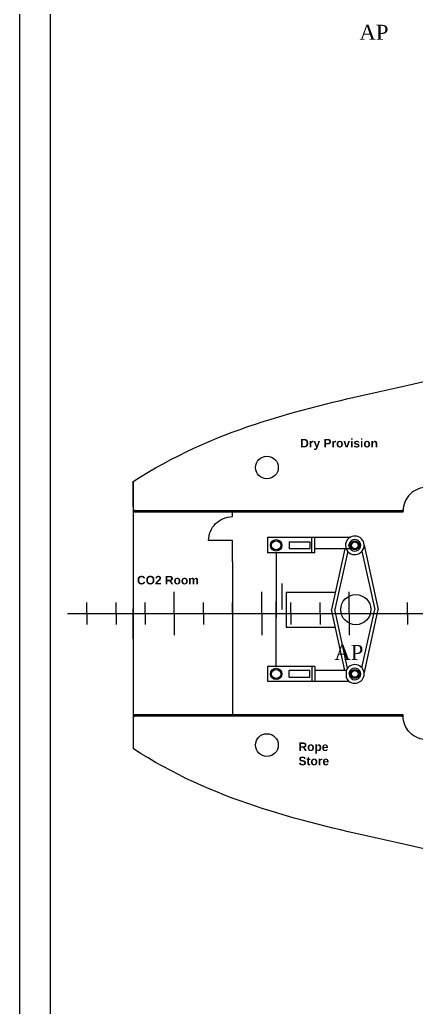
# Model space of a CAD drawing. Header units: millimetres. Extents: x 2592 to 2762, y 1632 to 1753.
# Drawn here: x 2591.74 to 2604.64, y 1686.37 to 1718.48 of the extents above; entities that cross this region are included whole.
import ezdxf

# ---------------------------------------------------------------- set-up
doc = ezdxf.new("R2010")
doc.units = ezdxf.units.MM
doc.linetypes.add('DASHED2', pattern=[9.525, 6.35, -3.175])
for name, color, linetype in [('-1', 7, 'Continuous'), ('01', 7, 'Continuous'), ('15', 7, 'Continuous'), ('Layer3', 7, 'Continuous')]:
    doc.layers.add(name, color=color, linetype=linetype)
doc.layers.add('perabot', color=3, linetype='Continuous', lineweight=30)
doc.styles.add('ASU', font='isocp.shx', dxfattribs={"height": 0.005})
doc.styles.get("Standard").update_dxf_attribs({"font": 'Arial.ttf'})

msp = doc.modelspace()

# ---------------------------------------------------------------- linework, layer by layer
at = {"layer": '-1', "color": 7}
for p, q in [((2595.418, 1702.67), (2595.418, 1703.477)), ((2595.417, 1696.175), (2595.417, 1694.803))]:
    msp.add_line(p, q, dxfattribs=at)
at = {"layer": '-1', "color": 3}
for p, q in [((2602.374, 1701.595), (2602.33, 1701.517)), ((2602.422, 1701.406), (2602.456, 1701.517)), ((2602.456, 1701.299), (2602.422, 1701.406)), ((2601.154, 1697.12), (2601.154, 1697.338)), ((2602.33, 1697.338), (2602.33, 1697.12)), ((2602.424, 1697.258), (2602.456, 1697.338)), ((2602.456, 1697.12), (2602.424, 1697.258))]:
    msp.add_line(p, q, dxfattribs=at)
at = {"layer": '-1', "color": 7}
for points in [[(2761.939, 1631.918), (2591.739, 1631.918), (2591.739, 1752.718), (2761.939, 1752.718)], [(2760.939, 1632.918), (2592.739, 1632.918), (2592.739, 1751.718), (2760.939, 1751.718)]]:
    msp.add_lwpolyline(points, close=True, dxfattribs=at)
for points in [[(2604.953, 1702.518), (2604.953, 1703.296, 0.414214), (2604.176, 1702.518)], [(2598.645, 1701.562), (2597.867, 1701.562, -0.414214), (2598.645, 1702.34)], [(2604.953, 1695.868), (2604.953, 1695.09, -0.414214), (2604.176, 1695.868)]]:
    msp.add_lwpolyline(points, format="xyb", dxfattribs=at)
for p, q in [((2595.417, 1702.67), (2595.417, 1696.175)), ((2598.645, 1702.34), (2598.645, 1702.543)), ((2598.645, 1700.873), (2598.645, 1701.562)), ((2598.645, 1700.873), (2598.645, 1696.675)), ((2596.754, 1699.549), (2596.754, 1699.902)), ((2599.591, 1699.549), (2599.591, 1699.902)), ((2602.427, 1699.549), (2602.427, 1699.902)), ((2593.917, 1699.195), (2593.917, 1699.549)), ((2594.863, 1699.195), (2594.863, 1699.549)), ((2595.418, 1698.37), (2595.418, 1699.347)), ((2595.809, 1699.195), (2595.809, 1699.549)), ((2596.754, 1699.195), (2596.754, 1699.549)), ((2596.754, 1699.195), (2596.754, 1699.549)), ((2597.7, 1699.195), (2597.7, 1699.549)), ((2598.645, 1699.195), (2598.645, 1699.549)), ((2599.591, 1699.195), (2599.591, 1699.549)), ((2599.591, 1699.195), (2599.591, 1699.549)), ((2600.536, 1699.195), (2600.536, 1699.549)), ((2601.482, 1699.195), (2601.482, 1699.549)), ((2602.427, 1699.195), (2602.427, 1699.549)), ((2604.319, 1699.195), (2604.319, 1699.549)), ((2593.917, 1699.195), (2593.917, 1698.841)), ((2594.863, 1699.195), (2594.863, 1698.841)), ((2595.809, 1699.195), (2595.809, 1698.841)), ((2596.754, 1699.195), (2596.754, 1698.841)), ((2596.754, 1699.195), (2596.754, 1698.841)), ((2597.7, 1699.195), (2597.7, 1698.841)), ((2598.645, 1699.195), (2598.645, 1698.841)), ((2599.591, 1699.195), (2599.591, 1698.841)), ((2599.591, 1699.195), (2599.591, 1698.841)), ((2600.536, 1699.195), (2600.536, 1698.841)), ((2601.482, 1699.195), (2601.482, 1698.841)), ((2602.427, 1699.195), (2602.427, 1698.841)), ((2604.319, 1699.195), (2604.319, 1698.841)), ((2596.754, 1698.841), (2596.754, 1698.488)), ((2599.591, 1698.841), (2599.591, 1698.487)), ((2602.427, 1698.841), (2602.427, 1698.487)), ((2598.645, 1696.675), (2598.645, 1695.903))]:
    msp.add_line(p, q)
at = {"ltscale": 5}
msp.add_line((2598.645, 1699.195), (2723.46, 1699.195), dxfattribs=at)
at = {"color": 3}
msp.add_line((2599.777, 1697.469), (2599.777, 1696.989), dxfattribs=at)
for points in [[(2595.418, 1702.493), (2595.468, 1702.493), (2595.468, 1702.543), (2595.418, 1702.543)], [(2604.134, 1702.493), (2604.184, 1702.493), (2604.184, 1702.543), (2604.134, 1702.543)], [(2595.418, 1695.853), (2595.468, 1695.853), (2595.468, 1695.903), (2595.418, 1695.903)], [(2604.13, 1695.853), (2604.18, 1695.853), (2604.18, 1695.903), (2604.13, 1695.903)]]:
    msp.add_lwpolyline(points, close=True)
at = {"layer": '01'}
for centre in [(2599.759, 1703.936), (2599.759, 1694.919)]:
    msp.add_circle(centre, 0.369, dxfattribs=at)
at = {"layer": '15'}
for p, q in [((2595.417, 1702.518), (2604.176, 1702.518)), ((2595.417, 1695.878), (2604.176, 1695.878))]:
    msp.add_line(p, q, dxfattribs=at)
at = {"layer": '15', "color": 3}
for p, q in [((2599.777, 1701.675), (2602.47, 1701.675)), ((2600.486, 1701.517), (2601.154, 1701.517)), ((2600.38, 1699.884), (2600.38, 1698.753)), ((2600.38, 1699.884), (2601.978, 1699.884)), ((2600.38, 1698.753), (2601.978, 1698.753)), ((2600.486, 1697.12), (2601.154, 1697.12)), ((2599.777, 1696.989), (2602.428, 1696.989))]:
    msp.add_line(p, q, dxfattribs=at)
at = {"layer": '15'}
msp.add_open_spline([(2595.418, 1703.477), (2597.99, 1705.156), (2607.495, 1707.404), (2618.827, 1709.548), (2646.525, 1710.688), (2663.258, 1710.635), (2684.87, 1710.806), (2704.794, 1709.435), (2716.941, 1704.96), (2720.842, 1701.675), (2721.754, 1699.195), (2720.842, 1696.604), (2716.94, 1693.32), (2704.794, 1688.845), (2684.869, 1687.473), (2663.257, 1687.645), (2646.525, 1687.591), (2618.826, 1688.732), (2607.495, 1690.875), (2597.989, 1693.123), (2595.417, 1694.803)], degree=3, knots=[0, 0, 0, 0, 7.869222, 26.748757, 42.740066, 76.819194, 100.648485, 122.401168, 132.015576, 139.770971, 139.770971, 139.770971, 147.526365, 157.140773, 178.893456, 202.722747, 236.801876, 252.793184, 271.67272, 279.541942, 279.541942, 279.541942, 279.541942], dxfattribs=at)
at = {"layer": 'Layer3', "color": 7}
msp.add_line((2595.418, 1703.477), (2595.418, 1694.803), dxfattribs=at)
at = {"layer": 'Layer3', "color": 255}
for p, q in [((2595.418, 1703.356), (2595.418, 1703.477)), ((2595.418, 1703.477), (2595.418, 1694.803))]:
    msp.add_line(p, q, dxfattribs=at)
at = {"layer": 'Layer3'}
for p, q in [((2595.418, 1702.543), (2604.176, 1702.543)), ((2595.418, 1702.493), (2604.176, 1702.493)), ((2604.176, 1695.903), (2595.417, 1695.903)), ((2604.176, 1695.853), (2595.417, 1695.853))]:
    msp.add_line(p, q, dxfattribs=at)
at = {"layer": 'Layer3', "linetype": 'DASHED2'}
msp.add_line((2593.285, 1699.195), (2724.246, 1699.195), dxfattribs=at)
at = {"layer": 'perabot'}
for p, q in [((2599.777, 1701.675), (2599.777, 1701.168)), ((2601.217, 1701.168), (2601.217, 1701.675)), ((2601.312, 1701.168), (2601.312, 1701.675)), ((2600.486, 1701.517), (2600.486, 1701.299)), ((2601.154, 1701.299), (2600.486, 1701.299)), ((2601.154, 1701.517), (2601.154, 1701.299)), ((2602.519, 1701.299), (2601.314, 1701.299)), ((2602.286, 1701.299), (2601.855, 1699.319)), ((2602.286, 1701.299), (2601.855, 1699.319)), ((2600.661, 1701.168), (2599.777, 1701.168)), ((2600.059, 1701.168), (2600.059, 1699.058)), ((2601.312, 1701.168), (2600.661, 1701.168)), ((2602.38, 1701.214), (2601.968, 1699.319)), ((2602.38, 1701.214), (2601.968, 1699.319)), ((2602.844, 1701.214), (2603.256, 1699.319)), ((2600.254, 1699.327), (2600.254, 1700.172)), ((2602.844, 1697.423), (2603.256, 1699.319)), ((2602.915, 1697.229), (2603.369, 1699.319))]:
    msp.add_line(p, q, dxfattribs=at)
at = {"layer": 'perabot', "color": 3}
for p, q in [((2602.915, 1701.408), (2603.369, 1699.319)), ((2600.059, 1697.469), (2600.059, 1699.579)), ((2602.286, 1697.338), (2601.855, 1699.319)), ((2602.286, 1697.338), (2601.855, 1699.319)), ((2602.378, 1697.42), (2601.968, 1699.319)), ((2602.378, 1697.42), (2601.968, 1699.319)), ((2600.661, 1697.469), (2599.777, 1697.469)), ((2601.312, 1697.469), (2600.661, 1697.469)), ((2601.217, 1697.469), (2601.217, 1696.989)), ((2601.312, 1697.469), (2601.312, 1696.989)), ((2600.486, 1697.12), (2600.486, 1697.338)), ((2601.154, 1697.338), (2600.486, 1697.338)), ((2602.33, 1697.338), (2601.314, 1697.338))]:
    msp.add_line(p, q, dxfattribs=at)
at = {"layer": 'perabot'}
for centre, radius in [((2600.059, 1701.408), 0.185), ((2600.059, 1701.408), 0.148), ((2602.643, 1699.319), 0.489)]:
    msp.add_circle(centre, radius, dxfattribs=at)
at = {"layer": 'perabot', "color": 3}
for centre, radius in [((2602.612, 1701.408), 0.144), ((2602.612, 1701.408), 0.109), ((2600.059, 1697.229), 0.185), ((2600.059, 1697.229), 0.148), ((2602.612, 1697.229), 0.144), ((2602.612, 1697.229), 0.109)]:
    msp.add_circle(centre, radius, dxfattribs=at)
for centre, radius, start, end in [((2602.612, 1701.408), 0.303, 158.8091, 141.9392), ((2602.612, 1701.408), 0.19, 215.0964, 144.9036), ((2602.612, 1697.229), 0.303, 201.1909, 158.8091), ((2602.612, 1697.229), 0.19, 215.0964, 144.9036)]:
    msp.add_arc(centre, radius, start, end, dxfattribs=at)

# ---------------------------------------------------------------- texts
at = {"char_height": 0.48854, "width": 4.98215, "attachment_point": 5, "style": 'ASU'}
for insert in [(2603.232, 1718.078), (2602.418, 1697.93)]:
    msp.add_mtext('{\\fTimes New Roman|b0|i0|c0|p18;AP}', dxfattribs=dict(at, insert=insert))
at = {"layer": '15', "char_height": 0.27796, "attachment_point": 1}
for s, width, insert in [('{\\fArial|b1|i0|c0|p34;Dry Provision}', 4.32619, (2600.838, 1704.866)), ('{\\fArial|b1|i0|c0|p34;CO2 Room}', 2.89612, (2595.544, 1700.416)), ('{\\fArial|b1|i0|c0|p34;Rope Store}', 1.80616, (2600.784, 1695.003))]:
    msp.add_mtext_dynamic_manual_height_columns(s, width=width, gutter_width=38.861, heights=[0], dxfattribs=dict(at, insert=insert))

doc.saveas('drawing.dxf')
